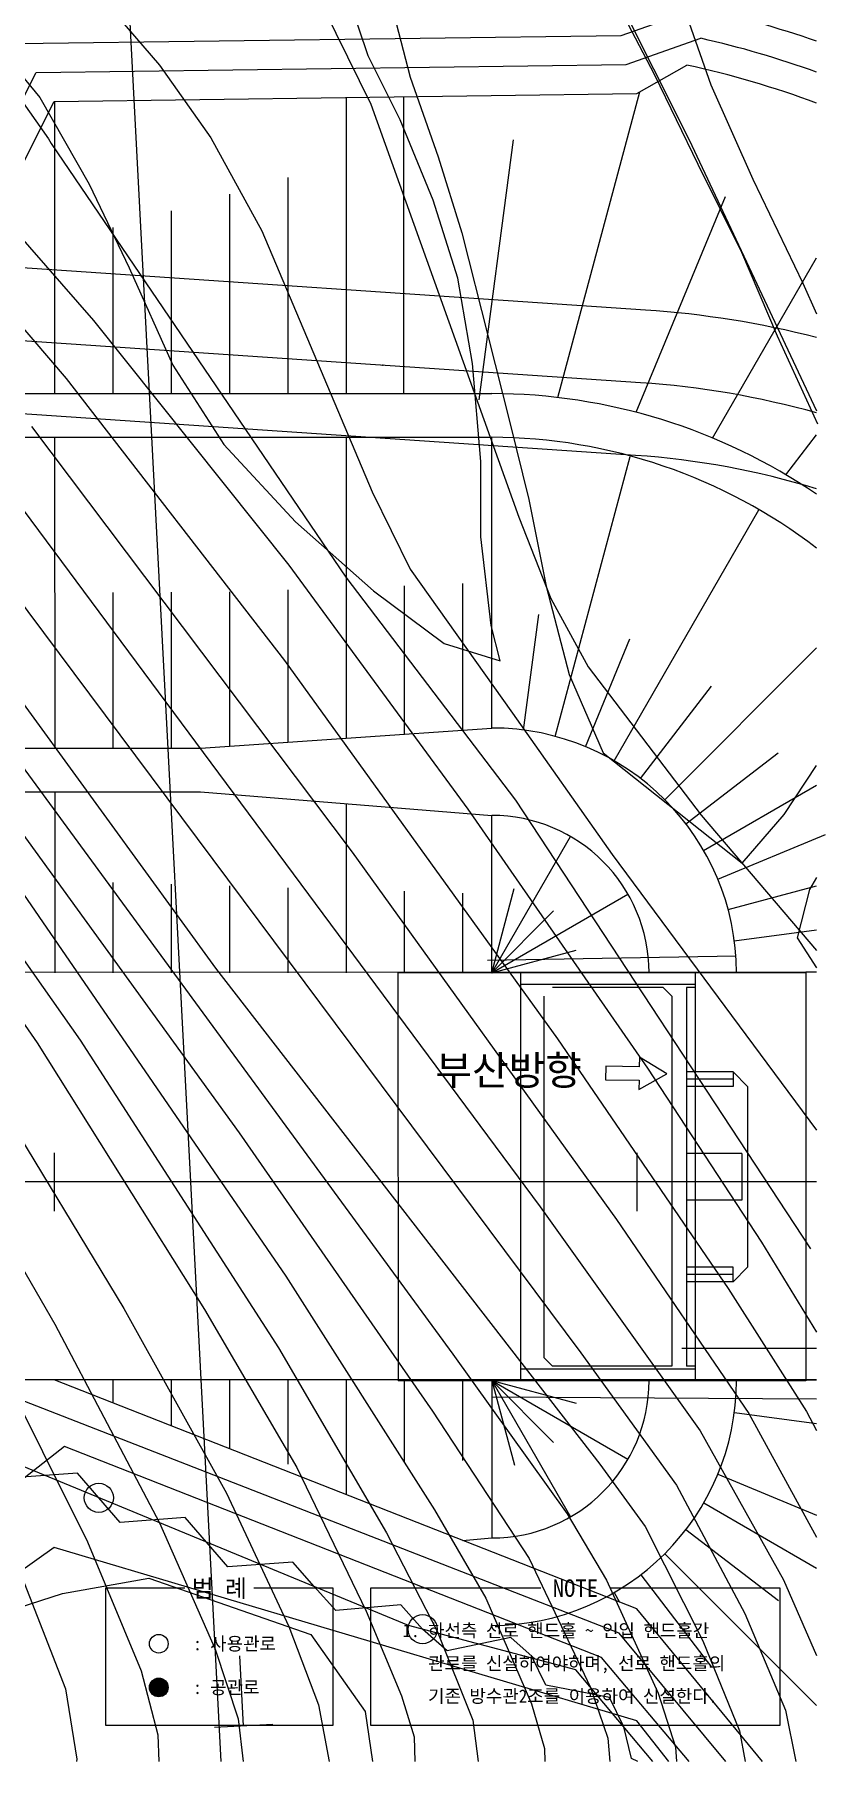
# Model space of a CAD drawing. Extents: x -149224 to -148798, y -3737 to -3590.
# Drawn here: x -148964.4 to -148937.2, y -3701.4 to -3642.2 of the extents above; entities that cross this region are included whole.
import ezdxf
from ezdxf.enums import TextEntityAlignment as Align

# ---------------------------------------------------------------- set-up
doc = ezdxf.new("R2010")
doc.units = 0
doc.header["$MEASUREMENT"] = 0
for name, color, linetype in [('TZ-BASE', 253, 'CONTINUOUS'), ('TZ-LINE', 7, 'CONTINUOUS'), ('TZ-TEX2', 3, 'CONTINUOUS'), ('TZ-TEXT', 6, 'CONTINUOUS')]:
    doc.layers.add(name, color=color, linetype=linetype)
doc.styles.get("Standard").update_dxf_attribs({"font": 'GulimChe.ttf'})
doc.linetypes.add('I_LINE', pattern='A,3.5,["I",Standard,S=1,R=0,X=-1,Y=-0.5],3.5', length=7)

msp = doc.modelspace()

# ---------------------------------------------------------------- hatches: boundary and pattern name
at = {"layer": 'TZ-LINE', "ltscale": 2}
h = msp.add_hatch(color=256, dxfattribs=at)
h.dxf.hatch_style = 1
h.paths.add_polyline_path([(-148960.452, -3698.901, 1), (-148959.812, -3698.901, 1)])

# ---------------------------------------------------------------- linework, layer by layer
at = {"layer": 'TZ-BASE'}
for p, q in [((-148957.995, -3701.439), (-148962.069, -3623.439)), ((-148947.117, -3635.387, 101), (-148941.929, -3645.781, 101)), ((-148962.584, -3640.329, 103), (-148960.112, -3643.223, 103)), ((-148942.38, -3640.462, 100.249), (-148941.184, -3643.895, 100.249)), ((-148966.81, -3641.198, 101.872), (-148964.214, -3644.331, 101.872)), ((-148954.455, -3641.309, 102), (-148952.852, -3644.558, 102)), ((-148952.946, -3642.892, 101.872), (-148953.579, -3641.034, 101.872)), ((-148943.105, -3643.565, 102.136), (-148944.298, -3641.283, 102.136)), ((-148944.264, -3642.195), (-148941.588, -3641.258)), ((-148951.986, -3641.774, 102.136), (-148951.503, -3643.63, 102.136)), ((-148966.293, -3642.398, 104), (-148963.918, -3645.741, 104)), ((-148964.962, -3642.476), (-148944.264, -3642.195)), ((-148944.088, -3643.193), (-148941.526, -3642.296)), ((-148951.846, -3645.098, 101.872), (-148952.946, -3642.892, 101.872)), ((-148979.725, -3674.04), (-148964.342, -3643.467)), ((-148964.342, -3643.467), (-148944.088, -3643.193)), ((-148960.112, -3643.223, 103), (-148958.345, -3645.716, 103)), ((-148951.503, -3643.63, 102.136), (-148950.543, -3646.362, 102.136)), ((-148943.721, -3644.188), (-148942.011, -3643.213)), ((-148941.622, -3646.625, 102.136), (-148943.105, -3643.565, 102.136)), ((-148963.721, -3644.459), (-148943.721, -3644.188)), ((-148946.431, -3654.627), (-148943.618, -3644.129)), ((-148941.184, -3643.895, 100.249), (-148939.741, -3647.125, 100.249)), ((-148978.76, -3674.346), (-148963.721, -3644.459)), ((-148964.214, -3644.331, 101.872), (-148962.522, -3647.3, 101.872)), ((-148963.706, -3644.459), (-148963.706, -3654.491)), ((-148953.706, -3644.323), (-148953.706, -3654.49)), ((-148952.852, -3644.558, 102), (-148947.779, -3658.735, 102)), ((-148951.722, -3654.495), (-148951.723, -3644.296)), ((-148950.716, -3647.851, 101.872), (-148951.846, -3645.098, 101.872)), ((-148963.918, -3645.741, 104), (-148963.823, -3645.909, 104)), ((-148963.823, -3645.909, 104), (-148953.709, -3660.788, 104)), ((-148958.345, -3645.716, 103), (-148956.591, -3648.902, 103)), ((-148949.132, -3654.7), (-148947.958, -3645.776)), ((-148941.929, -3645.781, 101), (-148937.554, -3655.077, 101)), ((-148953.706, -3646.506), (-148953.706, -3654.49)), ((-148950.543, -3646.362, 102.136), (-148949.733, -3648.978, 102.136)), ((-148940.118, -3649.648, 102.136), (-148941.622, -3646.625, 102.136)), ((-148966.805, -3646.91, 105), (-148962.375, -3651.977, 105)), ((-148955.706, -3647.076), (-148955.706, -3654.49)), ((-148939.741, -3647.125, 100.249), (-148938.02, -3650.698, 100.249)), ((-148962.522, -3647.3, 101.872), (-148961.148, -3650.169, 101.872)), ((-148957.706, -3647.646), (-148957.706, -3654.491)), ((-148943.751, -3655.132), (-148940.684, -3647.725)), ((-148968.309, -3648.146, 106), (-148963.306, -3653.973, 106)), ((-148959.706, -3648.216), (-148959.706, -3654.491)), ((-148949.868, -3650.524, 101.872), (-148950.716, -3647.851, 101.872)), ((-148961.706, -3648.786), (-148961.706, -3654.491)), ((-148956.591, -3648.902, 103), (-148952.803, -3657.862, 103)), ((-148949.733, -3648.978, 102.136), (-148948.823, -3652.539, 102.136)), ((-148943.426, -3651.623), (-148978.72, -3649.234)), ((-148961.148, -3650.169, 101.872), (-148959.65, -3653.512, 101.872)), ((-148941.122, -3656.015), (-148937.554, -3649.834)), ((-148938.896, -3652.516, 102.136), (-148940.118, -3649.648, 102.136)), ((-148949.364, -3653.456, 101.872), (-148949.868, -3650.524, 101.872)), ((-148938.02, -3650.698, 100.249), (-148937.554, -3651.757, 100.249)), ((-148943.595, -3654.118), (-148978.723, -3651.739)), ((-148962.375, -3651.977, 105), (-148955.668, -3660.382, 105)), ((-148948.823, -3652.539, 102.136), (-148948.092, -3655.437, 102.136)), ((-148937.506, -3655.536, 102.136), (-148938.896, -3652.516, 102.136)), ((-148959.65, -3653.512, 101.872), (-148957.897, -3656.237, 101.872)), ((-148949.074, -3656.819, 101.872), (-148949.364, -3653.456, 101.872)), ((-148943.764, -3656.612), (-148978.72, -3654.245)), ((-148963.306, -3653.973, 106), (-148955.822, -3663.649, 106)), ((-148968.769, -3654.491), (-148948.706, -3654.49)), ((-148948.092, -3655.437, 102.136), (-148947.433, -3658.127, 102.136)), ((-148969.524, -3655.991), (-148948.706, -3655.99)), ((-148964.497, -3655.623, 107), (-148953.5, -3670.23, 107)), ((-148963.706, -3655.991), (-148963.705, -3666.661)), ((-148953.706, -3655.99), (-148953.705, -3666.315)), ((-148948.705, -3665.971), (-148948.706, -3655.99)), ((-148938.604, -3657.279), (-148937.554, -3655.91)), ((-148957.897, -3656.237, 101.872), (-148955.445, -3658.897, 101.872)), ((-148946.531, -3666.257), (-148943.957, -3656.65)), ((-148949.074, -3659.405, 101.872), (-148949.074, -3656.819, 101.872)), ((-148965.279, -3657.814, 108), (-148947.042, -3682.409, 108)), ((-148952.803, -3657.862, 103), (-148951.509, -3660.516, 103)), ((-148947.433, -3658.127, 102.136), (-148946.835, -3661.098, 102.136)), ((-148944.505, -3667.096), (-148939.533, -3658.482)), ((-148966.824, -3659.035, 109), (-148945.651, -3687.42, 109)), ((-148955.445, -3658.897, 101.872), (-148952.763, -3661.257, 101.872)), ((-148947.779, -3658.735, 102), (-148946.67, -3661.528, 102)), ((-148948.723, -3662.449, 101.872), (-148949.074, -3659.405, 101.872)), ((-148968.512, -3660.007, 110), (-148958.19, -3674.213, 110)), ((-148969.652, -3660.701, 111), (-148950.036, -3687.464, 111)), ((-148955.668, -3660.382, 105), (-148949.519, -3668.751, 105)), ((-148953.709, -3660.788, 104), (-148947.886, -3668.447, 104)), ((-148951.509, -3660.516, 103), (-148947.993, -3665.46, 103)), ((-148970.746, -3661.412, 112), (-148957.376, -3679.868, 112)), ((-148961.706, -3661.322), (-148961.705, -3666.661)), ((-148959.706, -3661.306), (-148959.705, -3666.661)), ((-148957.706, -3661.291), (-148957.705, -3666.592)), ((-148955.706, -3661.222), (-148955.705, -3666.453)), ((-148953.706, -3661.153), (-148953.705, -3666.315)), ((-148952.763, -3661.257, 101.872), (-148950.336, -3663.067, 101.872)), ((-148951.706, -3661.084), (-148951.705, -3666.177)), ((-148949.706, -3661.014), (-148949.705, -3666.039)), ((-148946.835, -3661.098, 102.136), (-148946.049, -3664.13, 102.136)), ((-148946.67, -3661.528, 102), (-148945.395, -3663.866, 102)), ((-148948.419, -3663.661, 101.872), (-148948.723, -3662.449, 101.872)), ((-148947.609, -3666.042), (-148947.087, -3662.077)), ((-148950.336, -3663.067, 101.872), (-148948.419, -3663.661, 101.872)), ((-148945.491, -3666.61), (-148943.96, -3662.914)), ((-148942.765, -3668.431), (-148937.554, -3663.218)), ((-148955.822, -3663.649, 106), (-148946.445, -3676.643, 106)), ((-148946.049, -3664.13, 102.136), (-148944.88, -3666.826, 102.136)), ((-148945.395, -3663.866, 102), (-148941.52, -3668.962, 102)), ((-148943.592, -3667.706), (-148941.157, -3664.533)), ((-148947.993, -3665.46, 103), (-148944.569, -3670.307, 103)), ((-148958.705, -3666.661), (-148948.705, -3665.969)), ((-148974.893, -3666.661), (-148958.705, -3666.661)), ((-148944.88, -3666.826, 102.136), (-148940.105, -3670.614, 102.136)), ((-148942.041, -3669.257), (-148938.868, -3666.822)), ((-148938.665, -3668.937, 102.136), (-148937.554, -3667.253, 102.136)), ((-148941.43, -3670.17), (-148937.554, -3667.932)), ((-148975.648, -3668.161), (-148958.705, -3668.161)), ((-148963.705, -3668.161), (-148963.705, -3674.377)), ((-148958.705, -3668.161), (-148948.705, -3668.971)), ((-148953.705, -3668.566), (-148953.705, -3674.377)), ((-148947.886, -3668.447, 104), (-148937.761, -3683.845, 104)), ((-148949.519, -3668.751, 105), (-148943.363, -3677.649, 105)), ((-148948.705, -3674.371), (-148948.705, -3668.971)), ((-148941.52, -3668.962, 102), (-148937.554, -3673.61, 102)), ((-148940.105, -3670.614, 102.136), (-148938.665, -3668.937, 102.136)), ((-148969.565, -3669.215, 115), (-148964.305, -3676.781, 115)), ((-148948.705, -3674.371), (-148946.005, -3669.694)), ((-148940.944, -3671.156), (-148937.249, -3669.625)), ((-148967.637, -3669.848, 114), (-148962.832, -3676.689, 114)), ((-148953.5, -3670.23, 107), (-148944.419, -3682.84, 107)), ((-148944.569, -3670.307, 103), (-148937.554, -3679.775, 103)), ((-148964.899, -3671.485, 113), (-148955.77, -3684.784, 113)), ((-148961.705, -3671.269), (-148961.705, -3674.377)), ((-148959.705, -3671.33), (-148959.705, -3674.377)), ((-148957.705, -3671.39), (-148957.705, -3674.377)), ((-148955.705, -3671.451), (-148955.705, -3674.377)), ((-148953.705, -3671.512), (-148953.705, -3674.377)), ((-148948.705, -3674.371), (-148947.929, -3671.473)), ((-148940.591, -3672.196), (-148937.554, -3671.382)), ((-148937.797, -3671.516, 100.249), (-148938.218, -3673.171, 100.249)), ((-148937.554, -3671.102, 100.249), (-148937.797, -3671.516, 100.249)), ((-148951.705, -3671.572), (-148951.705, -3674.377)), ((-148949.705, -3671.633), (-148949.705, -3674.377)), ((-148948.705, -3674.371), (-148944.028, -3671.67)), ((-148948.705, -3674.371), (-148946.584, -3672.249)), ((-148940.377, -3673.274), (-148937.554, -3672.902)), ((-148938.218, -3673.171, 100.249), (-148937.554, -3674.204, 100.249)), ((-148948.854, -3673.937), (-148940.309, -3673.791)), ((-148948.705, -3674.371), (-148945.807, -3673.594)), ((-149057.554, -3674.35), (-148937.554, -3674.344)), ((-148958.19, -3674.213, 110), (-148944.991, -3691.235, 110)), ((-148937.922, -3674.375), (-148951.922, -3674.376)), ((-148951.922, -3674.376), (-148951.921, -3688.376)), ((-148947.722, -3674.375), (-148947.721, -3688.375)), ((-148941.722, -3674.375), (-148941.721, -3688.375)), ((-148937.922, -3674.338), (-148937.554, -3674.338)), ((-148937.922, -3674.375), (-148937.921, -3688.375)), ((-148941.721, -3674.775), (-148947.721, -3674.775)), ((-148942.821, -3674.875), (-148946.621, -3674.875)), ((-148942.521, -3675.175), (-148942.821, -3674.875)), ((-148942.021, -3674.875), (-148942.021, -3687.875)), ((-148941.721, -3674.875), (-148942.021, -3674.875)), ((-148946.921, -3675.175), (-148946.921, -3687.575)), ((-148942.521, -3675.175), (-148942.521, -3687.875)), ((-148967.187, -3676.233, 116), (-148961.335, -3685.892, 116)), ((-148969.269, -3676.798, 117), (-148963.701, -3686.435, 117)), ((-148964.305, -3676.781, 115), (-148958.56, -3685.924, 115)), ((-148962.832, -3676.689, 114), (-148956.019, -3687.24, 114)), ((-148946.445, -3676.643, 106), (-148940.587, -3685.212, 106)), ((-148943.363, -3677.649, 105), (-148939.442, -3683.622, 105)), ((-148940.421, -3677.775), (-148942.021, -3677.775)), ((-148940.421, -3678.025), (-148942.021, -3678.025)), ((-148940.421, -3677.775), (-148940.421, -3678.275)), ((-148939.921, -3678.275), (-148940.421, -3677.775)), ((-148940.421, -3678.275), (-148942.021, -3678.275)), ((-148939.921, -3678.275), (-148939.921, -3684.475)), ((-148957.376, -3679.868, 112), (-148950.733, -3689.423, 112)), ((-148963.72, -3680.552), (-148963.72, -3682.552)), ((-148943.72, -3680.552), (-148943.72, -3682.552)), ((-148940.121, -3680.575), (-148942.021, -3680.575)), ((-148940.121, -3680.575), (-148940.121, -3682.175)), ((-148937.554, -3681.552), (-149057.554, -3681.552)), ((-148940.121, -3682.175), (-148942.021, -3682.175)), ((-148947.042, -3682.409, 108), (-148941.552, -3690.099, 108)), ((-148944.419, -3682.84, 107), (-148939.88, -3689.496, 107)), ((-148939.442, -3683.622, 105), (-148937.554, -3686.703, 105)), ((-148940.421, -3684.475), (-148942.021, -3684.475)), ((-148940.421, -3684.975), (-148940.421, -3684.475)), ((-148939.921, -3684.475), (-148940.421, -3684.975)), ((-148955.77, -3684.784, 113), (-148950.671, -3692.808, 113)), ((-148940.421, -3684.725), (-148942.021, -3684.725)), ((-148940.421, -3684.975), (-148942.021, -3684.975)), ((-148940.587, -3685.212, 106), (-148937.901, -3689.426, 106)), ((-148961.335, -3685.892, 116), (-148957.806, -3692.235, 116)), ((-148958.56, -3685.924, 115), (-148955.397, -3691.357, 115)), ((-148966.101, -3686.849, 118), (-148962.579, -3693.907, 118)), ((-148963.701, -3686.435, 117), (-148960.107, -3693.253, 117)), ((-148956.019, -3687.24, 114), (-148952.313, -3693.6, 114)), ((-148950.036, -3687.464, 111), (-148946.114, -3692.941, 111)), ((-148945.651, -3687.42, 109), (-148942.357, -3691.955, 109)), ((-148941.721, -3687.975), (-148947.721, -3687.975)), ((-148946.921, -3687.575), (-148946.621, -3687.875)), ((-148942.521, -3687.875), (-148946.621, -3687.875)), ((-148941.721, -3687.875), (-148942.021, -3687.875)), ((-148937.554, -3688.338), (-149057.554, -3688.344)), ((-148944.326, -3697.044), (-148965.882, -3688.639)), ((-148943.719, -3696.208), (-148963.719, -3688.339)), ((-148961.704, -3688.371), (-148961.704, -3689.132)), ((-148959.704, -3688.371), (-148959.704, -3689.919)), ((-148957.704, -3688.371), (-148957.704, -3690.705)), ((-148955.704, -3688.37), (-148955.704, -3691.233)), ((-148953.704, -3688.37), (-148953.704, -3691.192)), ((-148953.704, -3688.37), (-148953.704, -3692.279)), ((-148937.921, -3688.375), (-148951.921, -3688.376)), ((-148951.704, -3688.37), (-148951.704, -3691.151)), ((-148949.704, -3688.37), (-148949.704, -3691.111)), ((-148948.704, -3688.371), (-148945.806, -3689.147)), ((-148948.704, -3688.371), (-148944.028, -3691.07)), ((-148948.704, -3688.371), (-148946.583, -3690.492)), ((-148948.704, -3688.371), (-148946.004, -3693.047)), ((-148948.704, -3688.371), (-148947.928, -3691.268)), ((-148948.704, -3688.371), (-148948.704, -3693.771)), ((-148937.921, -3688.338), (-148937.554, -3688.338)), ((-148948.672, -3688.922), (-148937.554, -3688.991)), ((-148950.733, -3689.423, 112), (-148947.421, -3694.477, 112)), ((-148940.376, -3689.467), (-148937.554, -3689.838)), ((-148939.88, -3689.496, 107), (-148937.554, -3693.74, 107)), ((-148937.901, -3689.426, 106), (-148937.554, -3690.079, 106)), ((-148941.552, -3690.099, 108), (-148938.687, -3695.205, 108)), ((-148963.373, -3690.626), (-148977.175, -3701.439)), ((-148951.557, -3696.775), (-148966.103, -3690.779)), ((-148944.934, -3697.879), (-148963.373, -3690.626)), ((-148962.926, -3691.548), (-148965.156, -3691.711)), ((-148962.192, -3692.392), (-148962.926, -3691.548)), ((-148955.397, -3691.357, 115), (-148953.013, -3696.288, 115)), ((-148944.991, -3691.235, 110), (-148943.435, -3693.373, 110)), ((-148940.944, -3691.585), (-148937.554, -3692.989)), ((-148957.806, -3692.235, 116), (-148955.671, -3696.804, 116)), ((-148942.357, -3691.955, 109), (-148940.02, -3696.358, 109)), ((-148961.458, -3693.235), (-148962.192, -3692.392)), ((-148950.671, -3692.808, 113), (-148948.912, -3695.841, 113)), ((-148941.429, -3692.57), (-148937.554, -3694.808)), ((-148959.228, -3693.072), (-148961.458, -3693.235)), ((-148960.107, -3693.253, 117), (-148958.199, -3697.584, 117)), ((-148958.494, -3693.916), (-148959.228, -3693.072)), ((-148946.114, -3692.941, 111), (-148944.759, -3695.223, 111)), ((-148943.435, -3693.373, 110), (-148941.457, -3697.299, 110)), ((-148962.579, -3693.907, 118), (-148960.739, -3698.335, 118)), ((-148957.759, -3694.759), (-148958.494, -3693.916)), ((-148952.313, -3693.6, 114), (-148950.576, -3696.967, 114)), ((-148949.707, -3693.852), (-148948.704, -3693.771)), ((-148942.04, -3693.484), (-148938.866, -3695.919)), ((-148963.719, -3694.099), (-148974.092, -3701.439)), ((-148963.719, -3694.099), (-148974.092, -3701.439)), ((-148965.092, -3694.427, 119), (-148963.332, -3698.947, 119)), ((-148943.719, -3700.048), (-148963.719, -3694.099)), ((-148943.719, -3700.048), (-148963.719, -3694.099)), ((-148955.529, -3694.597), (-148957.759, -3694.759)), ((-148954.795, -3695.44), (-148955.529, -3694.597)), ((-148947.421, -3694.477, 112), (-148945.315, -3698.903, 112)), ((-148942.764, -3694.31), (-148937.554, -3699.52)), ((-148963.439, -3695.672, 119.25), (-148960.469, -3695.15, 119.25)), ((-148960.469, -3695.15, 119.25), (-148954.911, -3697.081, 119.25)), ((-148944.759, -3695.223, 111), (-148942.989, -3699.095, 111)), ((-148943.59, -3695.035), (-148941.155, -3698.208)), ((-148938.687, -3695.205, 108), (-148937.554, -3697.804, 108)), ((-148966.91, -3696.792, 119.25), (-148963.439, -3695.672, 119.25)), ((-148954.05, -3696.265), (-148954.796, -3695.432)), ((-148948.912, -3695.841, 113), (-148947.334, -3699.461, 113)), ((-148944.504, -3695.645), (-148944.314, -3695.974)), ((-148951.822, -3696.07), (-148954.05, -3696.265)), ((-148953.013, -3696.288, 115), (-148951.806, -3699.184, 115)), ((-148951.076, -3696.902), (-148951.822, -3696.07)), ((-148939.415, -3701.439), (-148943.719, -3696.208)), ((-148940.02, -3696.358, 109), (-148938.621, -3699.676, 109)), ((-148955.671, -3696.804, 116), (-148954.65, -3699.502, 116)), ((-148945.82, -3698.298), (-148951.557, -3696.775)), ((-148950.238, -3697.642), (-148951.076, -3696.902)), ((-148950.576, -3696.967, 114), (-148949.352, -3700.02, 114)), ((-148958.199, -3697.584, 117), (-148957.408, -3699.977, 117)), ((-148954.911, -3697.081, 119.25), (-148953.045, -3699.732, 119.25)), ((-148948.048, -3697.189), (-148950.238, -3697.642)), ((-148947.21, -3697.929), (-148948.048, -3697.189)), ((-148940.663, -3701.439), (-148944.326, -3697.044)), ((-148941.457, -3697.299, 110), (-148940.194, -3700.39, 110)), ((-148957.222, -3700.217, 117.231), (-148957.347, -3697.821, 117.231)), ((-148946.852, -3698.825), (-148947.34, -3697.819)), ((-148941.929, -3701.439), (-148944.934, -3697.879)), ((-148960.739, -3698.335, 118), (-148960.169, -3700.532, 118)), ((-148943.172, -3701.439), (-148945.82, -3698.298)), ((-148963.332, -3698.947, 119), (-148962.949, -3701.359, 119)), ((-148951.806, -3699.184, 115), (-148951.362, -3700.598, 115)), ((-148944.657, -3699.251), (-148946.852, -3698.825)), ((-148945.315, -3698.903, 112), (-148944.715, -3700.644, 112)), ((-148944.169, -3700.257), (-148944.657, -3699.251)), ((-148942.989, -3699.095, 111), (-148942.394, -3700.955, 111)), ((-148957.408, -3699.977, 117), (-148957.236, -3701.439, 117)), ((-148954.65, -3699.502, 116), (-148954.287, -3701.442, 116)), ((-148953.045, -3699.732, 119.25), (-148952.793, -3701.439, 119.25)), ((-148947.334, -3699.461, 113), (-148946.889, -3701.001, 113)), ((-148938.621, -3699.676, 109), (-148938.262, -3701.439, 109)), ((-148960.169, -3700.532, 118), (-148960.129, -3701.439, 118)), ((-148958.221, -3700.27, 117.231), (-148956.223, -3700.165, 117.231)), ((-148949.352, -3700.02, 114), (-148949.174, -3701.439, 114)), ((-148943.907, -3701.344), (-148944.169, -3700.257)), ((-148942.62, -3701.439), (-148943.719, -3700.048)), ((-148942.62, -3701.439), (-148943.719, -3700.048)), ((-148940.194, -3700.39, 110), (-148940, -3701.439, 110)), ((-148951.362, -3700.598, 115), (-148951.346, -3701.439, 115)), ((-148946.889, -3701.001, 113), (-148946.879, -3701.439, 113)), ((-148944.715, -3700.644, 112), (-148944.65, -3701.439, 112)), ((-148942.394, -3700.955, 111), (-148942.365, -3701.439, 111)), ((-148962.949, -3701.359, 119), (-148962.955, -3701.439, 119)), ((-148943.686, -3701.439), (-148943.907, -3701.344))]:
    msp.add_line(p, q, dxfattribs=at)
at = {"layer": 'TZ-BASE', "linetype": 'I_LINE', "ltscale": 0.2}
msp.add_line((-148942.177, -3687.256), (-148937.554, -3687.253), dxfattribs=at)
at = {"layer": 'TZ-BASE'}
for centre in [(-148962.192, -3692.392), (-148951.076, -3696.902)]:
    msp.add_circle(centre, 0.5, dxfattribs=at)
for centre, radius, start, end in [((-148948.764, -3674.395), 33.905, 70.6918, 77.77995), ((-148948.764, -3674.395), 32.905, 70.0806, 77.29206), ((-148948.764, -3674.395), 31.905, 69.42848, 77.77995), ((-148945.621, -3684.049), 32.5, 75.62687, 86.12707), ((-148945.621, -3684.049), 30, 74.39987, 86.12707), ((-148948.764, -3674.395), 19.905, 55.72226, 89.83131), ((-148948.762, -3674.393), 18.403, 52.47832, 89.82369), ((-148945.621, -3684.049), 27.5, 72.94021, 86.12707), ((-148948.705, -3674.369), 8.4, 0.00261, 90.00261), ((-148948.705, -3674.369), 5.4, 0.00261, 90.00261), ((-148948.704, -3688.371), 8.4, 270.00261, 0.00261), ((-148948.704, -3688.371), 5.4, 270.00261, 0.00261)]:
    msp.add_arc(centre, radius, start, end, dxfattribs=at)
msp.add_point((-148952.437, -3653.519), dxfattribs=at)
at = {"layer": 'TZ-LINE', "ltscale": 2, "elevation": 0.232}
for points in [[(-148959.242, -3695.493), (-148961.96, -3695.493), (-148961.96, -3700.198), (-148954.15, -3700.198), (-148954.15, -3695.493), (-148956.867, -3695.493)], [(-148947.02, -3695.493), (-148952.863, -3695.493), (-148952.863, -3700.198), (-148938.803, -3700.198), (-148938.803, -3695.493), (-148944.645, -3695.493)]]:
    msp.add_lwpolyline(points, dxfattribs=at)
at = {"layer": 'TZ-LINE', "ltscale": 2}
for centre in [(-148960.132, -3697.401, 0.232), (-148960.132, -3698.901, 0.232)]:
    msp.add_circle(centre, 0.32, dxfattribs=at)
at = {"layer": 'TZ-TEXT'}
msp.add_lwpolyline([(-148943.65, -3678.376), (-148942.689, -3677.835), (-148943.637, -3677.273), (-148943.641, -3677.595), (-148944.791, -3677.582), (-148944.796, -3678.042), (-148943.646, -3678.055)], close=True, dxfattribs=at)

# ---------------------------------------------------------------- texts
at = {"layer": 'TZ-TEX2'}
for s, p in [('범 례', (-148958.055, -3695.493, 0.232)), ('NOTE', (-148945.833, -3695.493, 0.232))]:
    msp.add_text(s, height=0.6, dxfattribs=at).set_placement(p, align=Align.MIDDLE)
for s, p in [('1. 하선측 선로 핸드홀 ~ 인입 핸드홀간', (-148951.762, -3696.948, 0.232)), (': 사용관로', (-148958.95, -3697.401, 0.232)), ('   관로를 신설하여야하며, 선로 핸드홀의', (-148951.762, -3698.073, 0.232)), (': 공관로', (-148958.95, -3698.901, 0.232)), ('   기존 방수관2조를 이용하여 신설한다.', (-148951.762, -3699.198, 0.232))]:
    msp.add_text(s, height=0.45, dxfattribs=at).set_placement(p, align=Align.MIDDLE_LEFT)
at = {"layer": 'TZ-TEXT'}
msp.add_text('부산방향', height=1, dxfattribs=at).set_placement((-148948.124, -3677.706), align=Align.MIDDLE)

doc.saveas('drawing.dxf')
